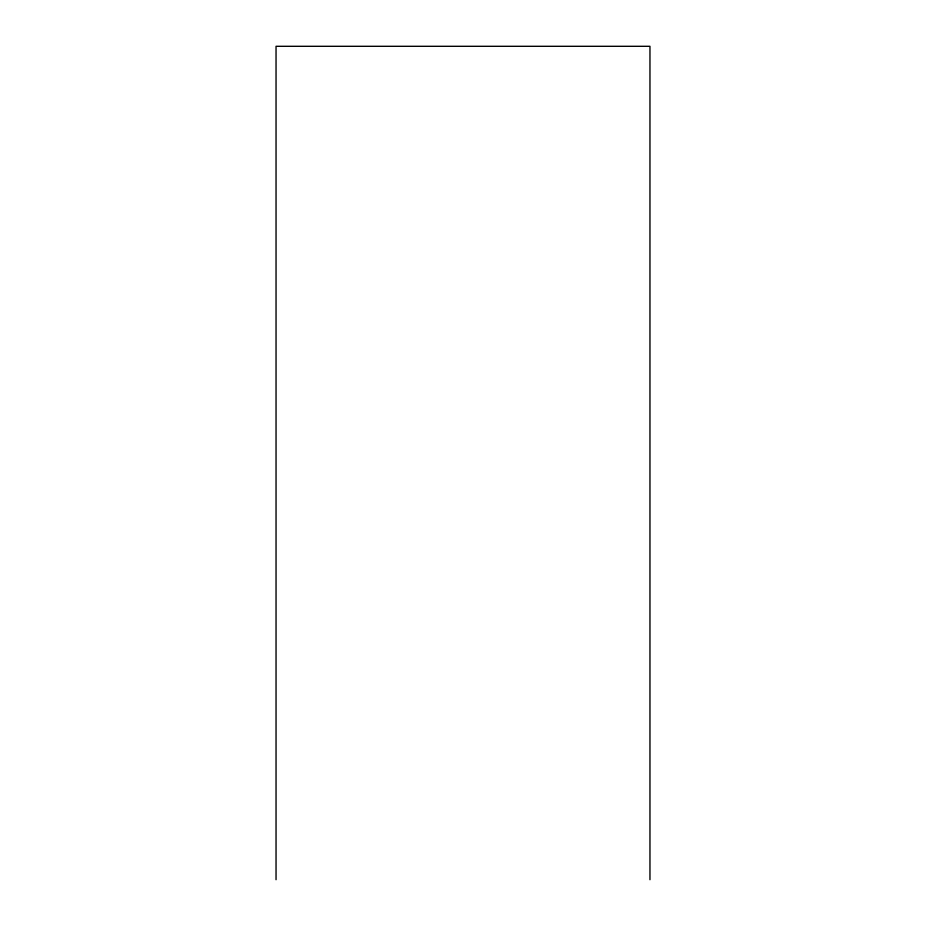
<?xml version="1.0" encoding="UTF-8"?>
<svg xmlns="http://www.w3.org/2000/svg" width="926" height="926" viewBox="0 0 926 926"><rect width="100%" height="100%" fill="white"/><g stroke="black" fill="none" stroke-linecap="round" stroke-linejoin="round"><path stroke-width="1.39" d="M649.959 879.7L649.959 46.3L276.041 46.3L276.041 879.7"/></g></svg>
